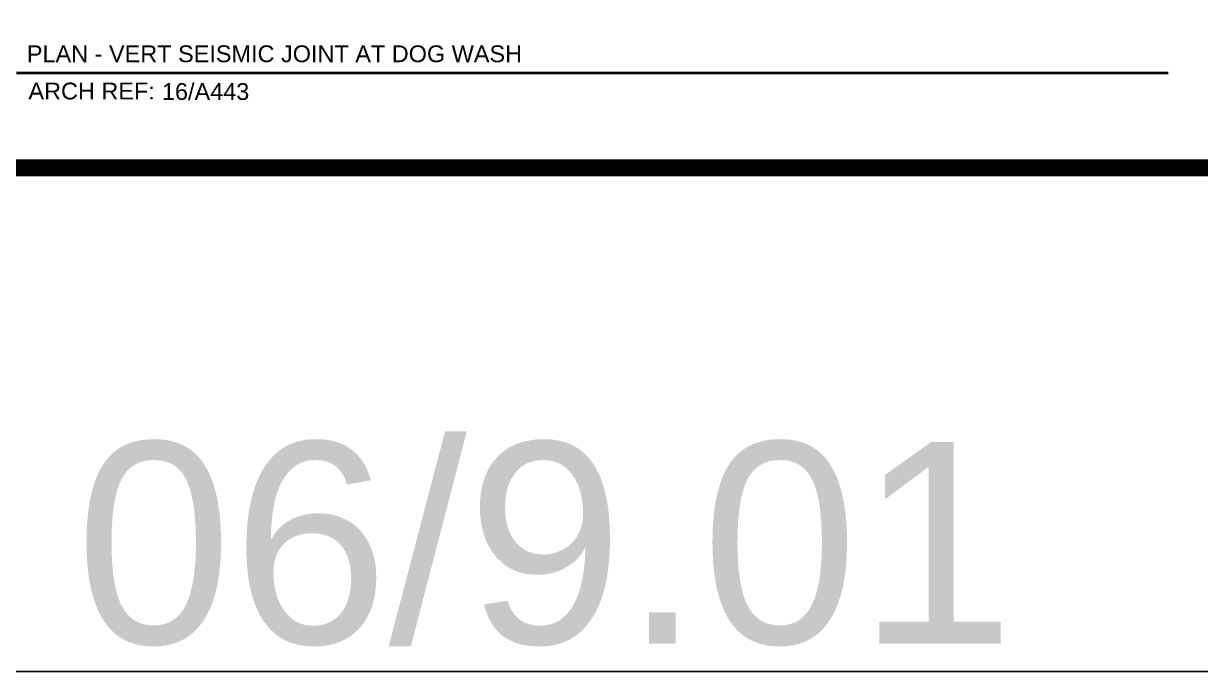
# Model space of a CAD drawing. Header units: inches. Extents: x -257 to 21868, y -296 to 108.
# Drawn here: x 363.53 to 391.56, y -11.75 to 3.69 of the extents above; entities that cross this region are included whole.
import ezdxf
from ezdxf.enums import TextEntityAlignment as Align

# ---------------------------------------------------------------- set-up
doc = ezdxf.new("R2010")
doc.units = ezdxf.units.IN
doc.header["$MEASUREMENT"] = 0
doc.layers.get('Defpoints').update_dxf_attribs({"color": 3})
doc.layers.add('NSE-Border', color=156, linetype='Continuous', plot=False)
doc.layers.add('NSE-Detail Border', color=7, linetype='Continuous')
doc.layers.add('NSE-Elev-Title', color=51, linetype='Continuous', lineweight=40)
doc.styles.add('004 - NSSM - Standard', font='arial.ttf', dxfattribs={"height": 0.4})
doc.styles.add('008 - NSSM - Standard', font='arial.ttf', dxfattribs={"height": 0.8})
doc.styles.add('048 - NSSM - Standard', font='arial.ttf', dxfattribs={"height": 4.8})

# ---------------------------------------------------------------- blocks, each defined once
blk = doc.blocks.new('*U11')
at = {"ltscale": 0.0625}
blk.add_wipeout([(8.1719, 1.0356), (0, 1.0356), (0, 0), (8.1719, 0)], dxfattribs=at)
at = {"layer": 'NSE-Border', "ltscale": 0.0625, "const_width": 0.1}
blk.add_lwpolyline([(0, 0), (8.1719, 0), (8.1719, 11.3125), (0, 11.3125)], close=True, dxfattribs=at)
at = {"layer": 'NSE-Elev-Title'}
blk.add_line((0.9375, 0.5668), (7.7969, 0.5668), dxfattribs=at)
at = {"layer": 'Defpoints', "style": '008 - NSSM - Standard'}
blk.add_attdef('DETAIL_NUMBER', text='', height=0.1625, dxfattribs=at).set_placement((0.6562, 0.5668), align=Align.MIDDLE_CENTER)
at = {"layer": 'NSE-Elev-Title', "style": '004 - NSSM - Standard'}
blk.add_text('ARCH REF:', height=0.1, dxfattribs=at).set_placement((1.3855, 0.4575), align=Align.MIDDLE_CENTER)
for tag, p in [('DETAIL_DESCRIPTION', (1, 0.6293)), ('ARCH_REF', (1.8042, 0.4043))]:
    blk.add_attdef(tag, p, '', height=0.1, dxfattribs=at)

msp = doc.modelspace()

# ---------------------------------------------------------------- block references
at = {"layer": 'NSE-Detail Border'}
ref = msp.add_blockref('*U11', (359.60623, 0.25), dxfattribs=dict(at, xscale=4, yscale=4, zscale=4))
ref.add_attrib('DETAIL_DESCRIPTION', 'PLAN - VERT SEISMIC JOINT AT DOG WASH', (363.60623, 2.76739), dxfattribs={"layer": 'NSE-Elev-Title', "height": 0.4, "style": '004 - NSSM - Standard'})
ref.add_attrib('ARCH_REF', '16/A443', (366.823, 1.86739), dxfattribs={"layer": 'NSE-Elev-Title', "height": 0.4, "style": '004 - NSSM - Standard'})

# ---------------------------------------------------------------- texts
at = {"layer": 'Defpoints', "insert": (375.94998, -6.28629), "char_height": 4.8, "attachment_point": 2, "style": '048 - NSSM - Standard'}
msp.add_mtext_dynamic_manual_height_columns('06/9.01', width=15.7513444, gutter_width=2, heights=[4.96371], dxfattribs=at)

# ---------------------------------------------------------------- next in the draw order: linework, layer by layer
at = {"layer": 'Defpoints'}
msp.add_lwpolyline([(-20.05002, 58), (555.94998, 58), (555.94998, -11.75), (-20.05002, -11.75)], close=True, dxfattribs=at)

doc.saveas('drawing.dxf')
